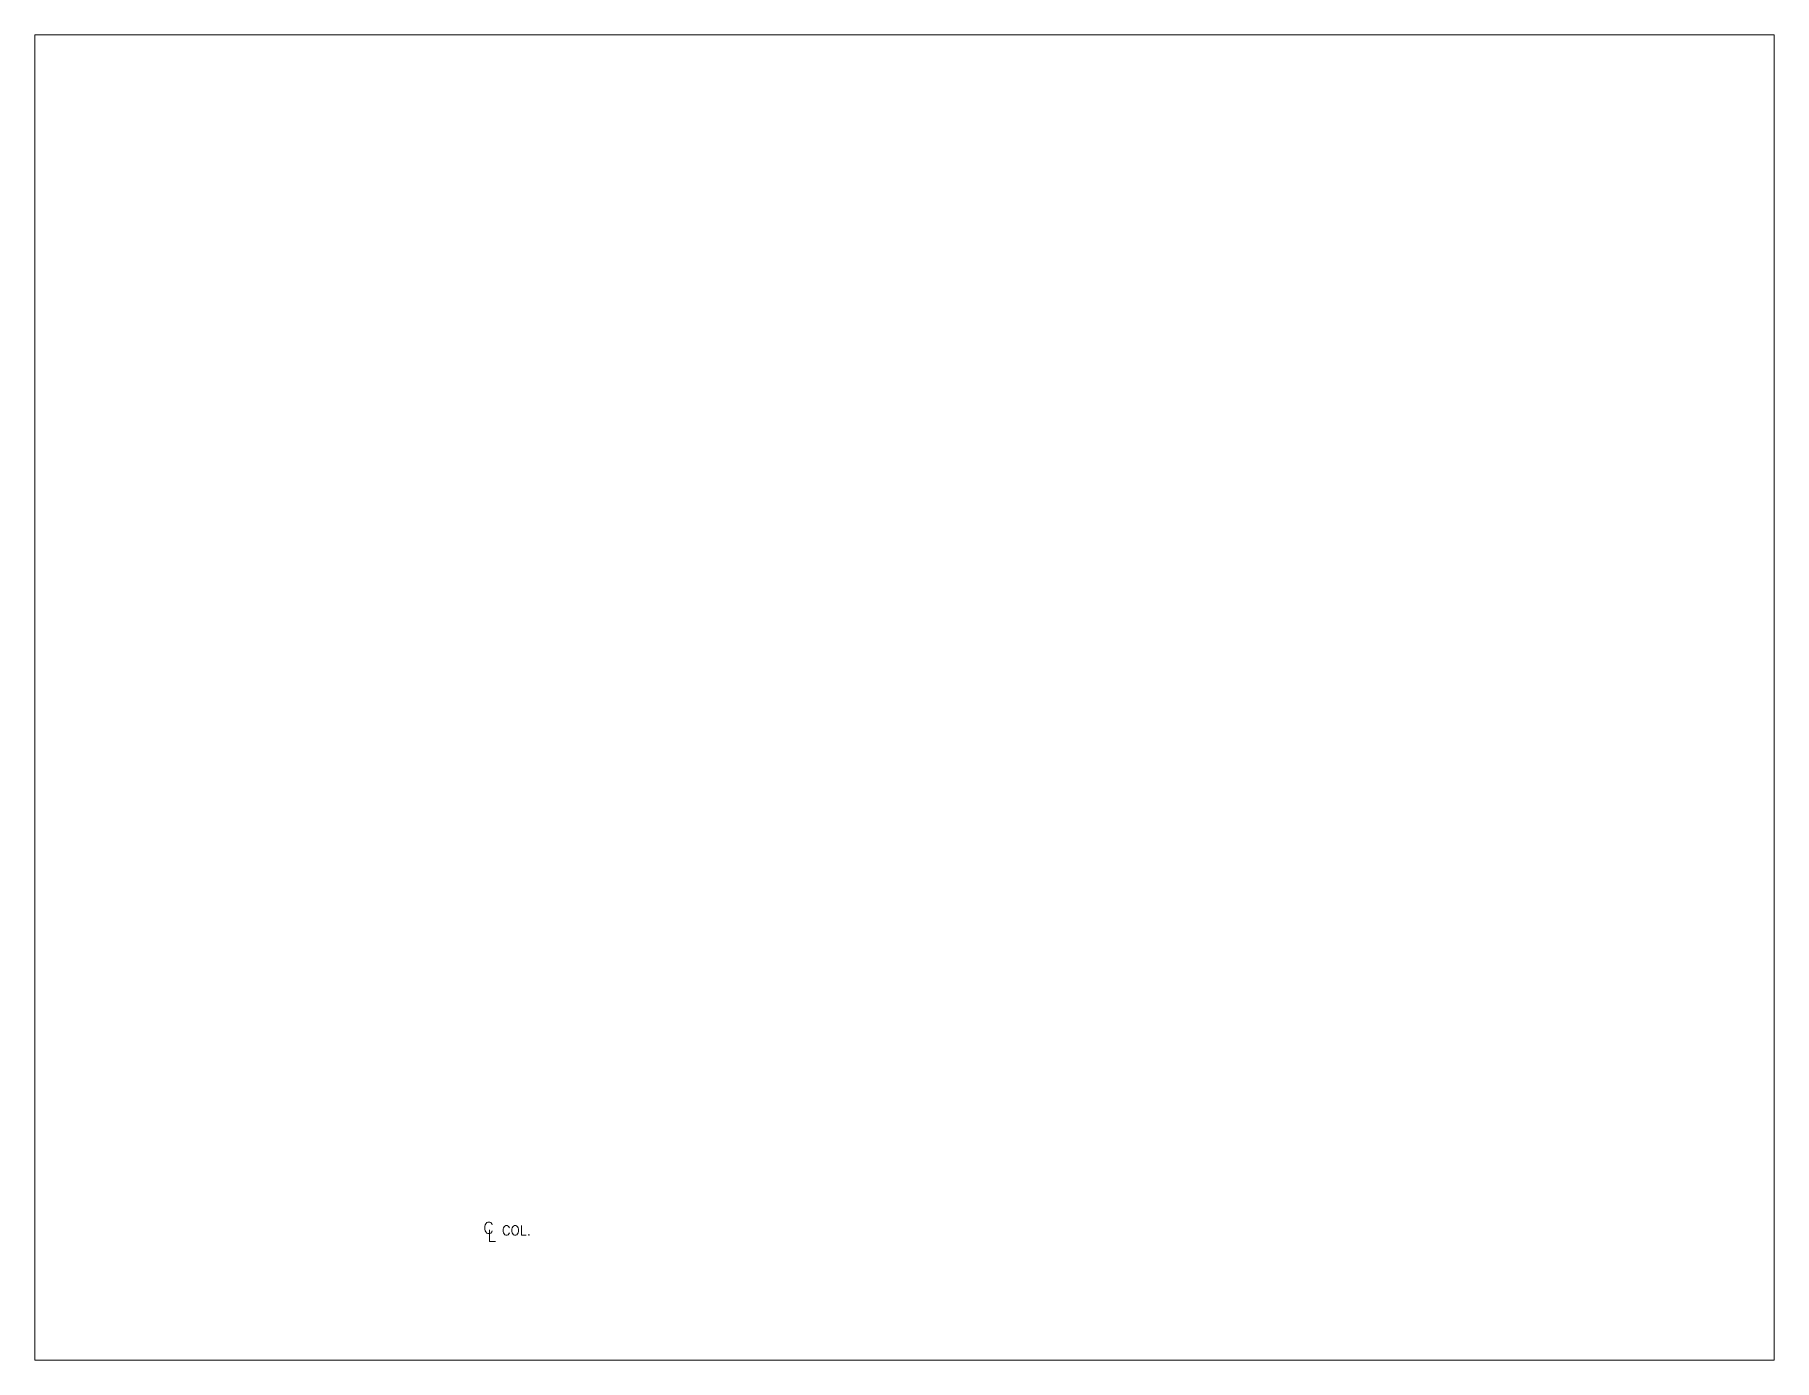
# Paper-space layout 'Master Layout' of a CAD drawing. Extents: x 1.05 to 9.45, y 0.8 to 7.2.
# The model-space entities are those that its viewports show. They can reach past a viewport. Long polylines and large blocks are cut down to what shows.
import ezdxf
from ezdxf.enums import TextEntityAlignment as Align

# ---------------------------------------------------------------- set-up
doc = ezdxf.new("R2010")
doc.units = 0
doc.header["$LTSCALE"] = 10
doc.layers.get('0').update_dxf_attribs({"linetype": 'CONTINUOUS'})
doc.styles.add('HEL_sym', font='romans.shx')

msp = doc.modelspace()

# ---------------------------------------------------------------- texts
at = {"style": 'HEL_sym'}
for s, p in [('C', (0, 0.6)), ('L', (0.85, -1.4))]:
    msp.add_text(s, height=3, dxfattribs=at).set_placement(p, align=Align.CENTER)
msp.add_attdef('COL.', (3.5, 0.18), 'COL.', height=2.5, dxfattribs=at)

psp = doc.layouts.new('Master Layout')

# ---------------------------------------------------------------- viewports
at = {"layer": '0'}
psp.add_viewport(center=(5.25, 4), size=(8.4, 6.4), view_center_point=(107.95, 139.7), view_height=343.876923, dxfattribs=at)

doc.saveas('drawing.dxf')
